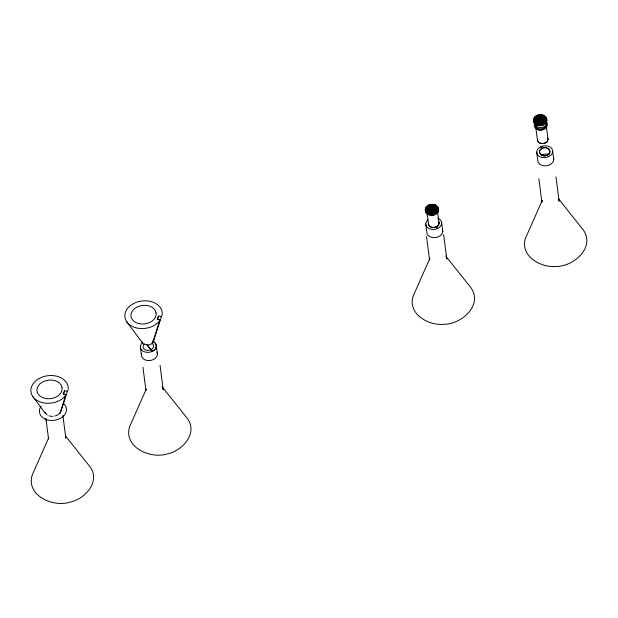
<?xml version="1.0" encoding="UTF-8"?>
<svg xmlns="http://www.w3.org/2000/svg" width="618" height="618" viewBox="0 0 618 618"><rect width="100%" height="100%" fill="white"/><g stroke="black" fill="none" stroke-linecap="round" stroke-linejoin="round"><path stroke-width="0.93" d="M425.516 208.305C423.268 216.176 435.929 217.799 438.401 211.402C440.649 203.531 427.988 201.908 425.516 208.305L433.597 204.404L433.766 205.686L437.76 207.733L438.633 210.12M425.447 210.869L425.678 209.587M438.363 221.352C442.071 227.965 427.2 230.19 428.591 222.82C427.44 228.977 438.633 228.915 439.05 223.283L437.575 211.812M438.401 211.402L438.247 207.586L427.2 212.924L425.501 210.831L436.547 205.5L436.717 206.783M533.635 121.236L533.697 118.679C536.169 112.283 548.83 113.905 546.59 121.769C544.11 128.165 531.457 126.543 533.697 118.679L541.785 114.77L541.947 116.053L545.941 118.1L546.598 119.243L546.59 121.769M546.32 125.964L548.027 139.313C547.548 144.442 538.131 145.253 537.39 139.907L535.806 127.517M548.027 139.313C546.752 134.261 549.363 143.152 545.323 142.897C542.565 144.295 537.699 143.546 537.39 139.877M63.639 394.477L64.527 390.769L67.385 391.356L68.181 389.425A18.772 13.797 -7.3 0 0 44.573 376.347A18.772 13.797 -7.3 0 0 34.299 398.316A18.772 13.797 -7.3 0 0 64.936 396.362L65.925 394.469L63.075 393.89L64.527 390.769M157.652 319.761L158.54 316.053L161.398 316.64L162.194 314.709A18.772 13.797 -7.3 0 0 138.587 301.63A18.772 13.797 -7.3 0 0 128.312 323.6A18.772 13.797 -7.3 0 0 158.95 321.646L159.938 319.753L157.088 319.174L158.54 316.053M60.085 413.372L65.925 394.469M141.939 341.731A6.087 4.473 -7.3 0 0 144.427 344.442L147.331 345.053A5.871 4.318 -7.3 0 0 152.677 342.866L159.938 319.753M60.904 411.418L67.385 391.356M152.538 341.074L153.442 341.267L161.398 316.64M48.49 438.208L32.198 475.01C25.91 495.76 53.225 507.532 69.942 502.187C85.014 499.19 101.182 481.213 89.726 466.435L65.276 435.721M146.281 389.054L129.595 426.737C123.306 447.486 150.622 459.259 167.339 453.913C182.41 450.916 198.579 432.94 187.123 418.162L162.078 386.698M153.442 341.267L153.689 340.649A6.087 4.473 -7.3 0 0 153.604 339.498M427.37 214.207L427.2 212.924C430.754 215.172 436.439 214.129 438.239 210.12L432.747 204.365M544.898 117.15L544.736 115.867L533.689 121.205C536.092 126.064 544.35 125.269 546.42 120.487L540.928 114.739M432.059 205.616L428.761 206.451L426.343 208.374L426.173 207.092L431.897 204.334L432.059 205.616L433.766 205.686M541.947 116.053L538.533 116.246L535.574 117.675L535.412 116.393M542.063 148.467C535.682 151.387 542.72 158.355 547.324 155.01C553.751 152.136 546.737 145.083 542.102 148.444C535.651 151.34 542.735 158.386 547.355 154.987C553.751 152.059 546.66 145.091 542.063 148.467L540.781 146.821M534.361 117.466L540.078 114.701L540.24 115.983M536.911 125.276L536.748 123.994L546.652 119.212L542.674 114.994M538.502 125.678L538.34 124.396L546.42 120.487M540.209 125.748L540.039 124.465L545.756 121.7L539.205 114.832M428.73 214.909L428.568 213.627L438.471 208.838L434.493 204.62M430.313 215.303L430.151 214.021L438.239 210.12M432.021 215.373L431.858 214.091L437.575 211.333L431.016 204.465M542.666 146.134L540.742 146.837A8.011 5.886 -7.3 0 0 540.117 156.856A8.011 5.886 -7.3 0 0 552.577 152.337A8.011 5.886 -7.3 0 0 542.674 146.157M152.082 342.071L152.986 342.256M537.544 115.265L544.705 122.773L544.875 124.056M429.355 204.898L436.524 212.399L436.687 213.681M536.1 115.968L543.338 123.623L543.508 124.906M427.911 205.593L435.157 213.256L435.319 214.539M534.887 116.926L540.047 122.403M534.022 118.084L540.039 124.465M533.581 119.351L538.34 124.396M533.589 120.649L536.748 123.994M426.706 206.559L433.566 213.828L433.728 215.11M425.841 207.71L431.858 214.091M425.393 208.977L430.151 214.021M425.408 210.274L428.568 213.627M547.355 154.987L548.691 156.655M436.37 226.814L437.699 228.475M146.868 344.635L152.314 351.372L146.667 344.365M558.595 198.888L583.044 229.602C595.945 247.27 573.35 266.86 555.798 266.466C540.526 267.857 519.607 255.813 525.516 238.177L542.195 200.495L541.886 202.163L538.873 178.695M445.671 255.991L470.715 287.455C483.624 305.114 461.028 324.713 443.477 324.311C428.204 325.701 407.285 313.666 413.195 296.022L429.873 258.347L429.556 260.008L426.551 236.539M126.659 321.615L142.426 342.805M32.646 396.331L45.593 413.736M438.865 222.248L439.043 223.252M558.834 199.637L559.112 201.275L555.984 176.864M446.513 257.482L446.791 259.12L443.662 234.716M162.92 388.197L163.191 389.834L160.062 365.423M65.516 436.47L65.794 438.108L62.905 415.574M552.701 151.302L553.751 159.498M546.814 120.495L546.436 117.961L535.389 123.299L535.551 124.581M545.941 118.1L545.779 116.817L534.346 122.349L534.508 123.631M545.756 121.7L545.926 122.982M543.539 116.454L543.369 115.172L533.465 119.954L533.852 122.488M541.747 124.203L541.916 125.485M538.371 114.963L538.533 116.246M536.779 115.543L536.942 116.825M536.725 152.183L537.776 160.394A8.011 5.886 -7.3 0 0 546.783 165.748A8.011 5.886 -7.3 0 0 553.481 157.976M441.715 223.129L442.758 231.317M437.76 207.733L437.59 206.451L426.157 211.974L426.32 213.256M437.575 211.333L437.737 212.615M435.35 206.08L435.188 204.797L425.284 209.587L425.671 212.121M430.19 204.589L430.352 205.879M428.598 205.168L428.761 206.451M427.231 206.026L427.393 207.308M427.061 213.364L428.405 223.855M425.74 224.002L426.791 232.221A8.011 5.886 -7.3 0 0 435.798 237.575A8.011 5.886 -7.3 0 0 442.496 229.803M156.323 346.026L157.374 354.214M140.348 346.899L141.406 355.111M142.959 367.254L145.964 390.723M45.917 418.34L48.567 438.996M60.649 411.503A8.011 5.886 -7.3 0 1 54.987 415.999M52.924 416.323A8.011 5.886 -7.3 0 1 50.854 416.238M50.197 416.115A8.011 5.886 -7.3 0 1 48.93 415.752M47.285 414.91A8.011 5.886 -7.3 0 1 45.23 412.376M46.273 420.564A8.011 5.886 -7.3 0 1 46.01 419.043M63.538 403.484A13.627 10.012 -7.3 0 1 62.735 416.771A13.627 10.012 -7.3 0 1 44.898 418.95A13.627 10.012 -7.3 0 1 41.051 406.227M157.103 352.7A8.011 5.886 -7.3 0 1 149.363 360.572A8.011 5.886 -7.3 0 1 141.684 353.566M152.314 351.372A8.011 5.886 -7.3 0 0 153.998 341.978A8.011 5.886 -7.3 0 1 153.967 350.313A8.011 5.886 -7.3 0 1 142.673 350.947A8.011 5.886 -7.3 0 1 142.704 342.588M152.144 343.469A5.346 3.924 -7.3 0 1 152.059 349.046L150.946 349.734A5.346 3.924 -7.3 0 1 144.079 349.062A5.346 3.924 -7.3 0 1 144.612 343.847M437.737 218.208A8.011 5.886 -7.3 0 1 440.255 226.574A8.011 5.886 -7.3 0 1 428.575 228.374A8.011 5.886 -7.3 0 1 428.096 219.691M427.401 212.43A5.338 3.924 -7.3 0 1 431.333 206.342A5.338 3.924 -7.3 0 1 437.15 210.931M436.609 211.912A5.338 3.924 -7.3 0 1 434.663 213.465M541.793 155.048A8.011 5.886 -7.3 0 1 549.163 154.4M546.134 126.991A5.338 3.924 -7.3 0 1 539.607 130.143A5.338 3.924 -7.3 0 1 535.868 125.531M546.096 124.697A5.338 3.924 -7.3 0 1 540.765 128.938A5.338 3.924 -7.3 0 1 535.466 125.299M546.49 122.24A6.605 4.851 -7.3 0 1 541.623 129.78A6.605 4.851 -7.3 0 1 534.431 124.094M535.095 122.882A6.605 4.851 -7.3 0 1 536.138 121.816M546.629 121.901A5.863 4.311 -7.3 0 1 541.731 127.586A5.863 4.311 -7.3 0 1 535.142 123.662M535.342 122.534A5.863 4.311 -7.3 0 1 536.864 120.51M538.077 119.753A5.863 4.311 -7.3 0 1 540.997 119.011M543.917 119.421A5.863 4.311 -7.3 0 1 546.049 120.889M62.063 387.563L62.024 389.997L61.136 392.399L59.459 394.593A12.661 9.301 -7.3 0 1 39.444 395.59L37.829 393.558A12.661 9.301 -7.3 0 1 43.36 381.623A12.661 9.301 -7.3 0 1 59.637 383.214L61.252 385.246L62.063 387.563M156.076 312.847L156.037 315.28L155.149 317.683L153.473 319.877A12.661 9.301 -7.3 0 1 133.457 320.873L131.843 318.842A12.661 9.301 -7.3 0 1 137.374 306.907A12.661 9.301 -7.3 0 1 153.65 308.498L155.265 310.53L156.076 312.847"/></g></svg>
